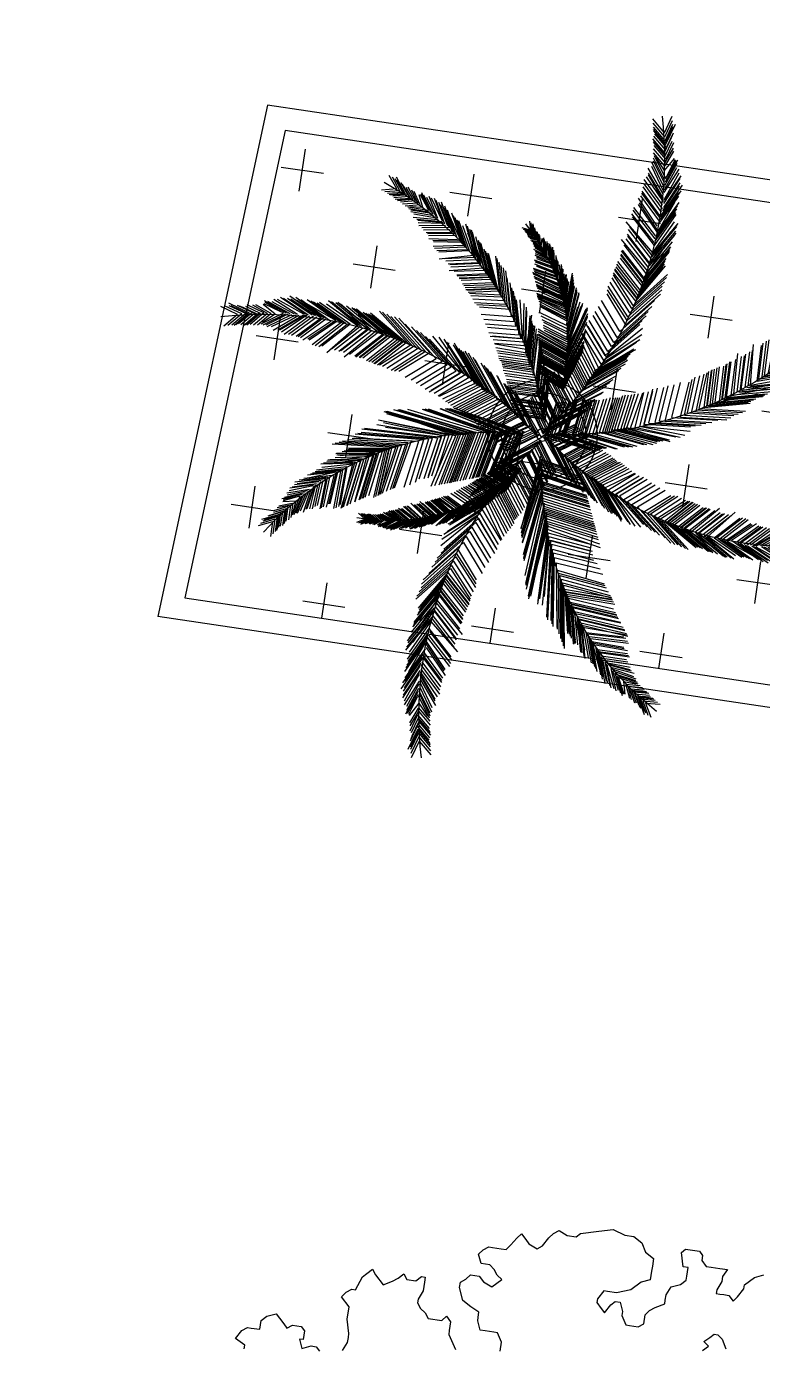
# Model space of a CAD drawing. Header units: millimetres. Extents: x 338 to 506, y 179 to 335.
# Drawn here: x 366.97 to 371.91, y 284.45 to 293.32 of the extents above; entities that cross this region are included whole.
import ezdxf

# ---------------------------------------------------------------- set-up
doc = ezdxf.new("R2010")
doc.units = ezdxf.units.MM
for name, color, linetype in [('ANDEN', 251, 'Continuous'), ('ARBOL-TOP', 3, 'Continuous'), ('FLOWRS', 64, 'Continuous'), ('MUROS', 32, 'Continuous'), ('POOL', 8, 'Continuous')]:
    doc.layers.add(name, color=color, linetype=linetype)

# ---------------------------------------------------------------- blocks, each defined once
blk = doc.blocks.new('*U891')
at = {"layer": 'ANDEN', "linetype": 'Continuous', "extrusion": (0, 0, -1)}
for points in [[(-63.1054, 138.5015), (-127.8045, 135.5458), (-109.6561, 135.5458)], [(-63.1054, 138.5015), (-81.2538, 138.5015), (-127.8045, 135.5458)]]:
    blk.add_solid(points, dxfattribs=at)
blk = doc.blocks.new('*X957')
at = {"color": 0}
for p, q in [((103.5516, 133.1064), (103.5516, 132.8207)), ((104.6946, 133.1064), (104.6946, 132.8207)), ((105.8376, 133.1064), (105.8376, 132.8207)), ((103.4088, 132.9636), (103.6945, 132.9636)), ((104.5518, 132.9636), (104.8375, 132.9636)), ((105.6948, 132.9636), (105.9805, 132.9636)), ((102.9801, 132.5349), (102.9801, 132.2492)), ((104.1231, 132.5349), (104.1231, 132.2492)), ((105.2661, 132.5349), (105.2661, 132.2492)), ((102.8841, 132.3921), (103.123, 132.3921)), ((103.9803, 132.3921), (104.266, 132.3921)), ((105.1233, 132.3921), (105.409, 132.3921)), ((103.5516, 131.9634), (103.5516, 131.6777)), ((104.6946, 131.9634), (104.6946, 131.6777)), ((105.8376, 131.9634), (105.8376, 131.6777)), ((103.4088, 131.8206), (103.6945, 131.8206)), ((104.5518, 131.8206), (104.8375, 131.8206)), ((105.6948, 131.8206), (105.9805, 131.8206)), ((102.9801, 131.3919), (102.9801, 131.1062)), ((104.1231, 131.3919), (104.1231, 131.1062)), ((105.2661, 131.3919), (105.2661, 131.1062)), ((102.8841, 131.2491), (103.123, 131.2491)), ((103.9803, 131.2491), (104.266, 131.2491)), ((105.1233, 131.2491), (105.409, 131.2491)), ((103.5516, 130.8204), (103.5516, 130.5347)), ((104.6946, 130.8204), (104.6946, 130.5347)), ((105.8376, 130.8204), (105.8376, 130.5347)), ((103.4088, 130.6776), (103.6945, 130.6776)), ((104.5518, 130.6776), (104.8375, 130.6776)), ((105.6948, 130.6776), (105.9805, 130.6776)), ((102.9801, 130.2489), (102.9801, 129.9632)), ((104.1231, 130.2489), (104.1231, 129.9632)), ((105.2661, 130.2489), (105.2661, 129.9632)), ((102.8841, 130.1061), (103.123, 130.1061)), ((103.9803, 130.1061), (104.266, 130.1061)), ((105.1233, 130.1061), (105.409, 130.1061)), ((103.5516, 129.6774), (103.5516, 129.3917)), ((104.6946, 129.6774), (104.6946, 129.3917)), ((103.4088, 129.5346), (103.6945, 129.5346))]:
    blk.add_line(p, q, dxfattribs=at)
blk = doc.blocks.new('I')
for p, q in [((0.0092, 0.0099), (0.036, -0.2109)), ((0.0093, 0), (0.2881, 0.0297)), ((0.0139, 0.0099), (0.0407, -0.2109)), ((0.0197, -0.0047), (0.2985, 0.025)), ((0.0243, 0.0052), (0.0511, -0.2156)), ((0.0375, 0.0024), (0.0643, -0.2185)), ((0.0427, -0.0097), (0.3215, 0.02)), ((0.0473, 0.0002), (0.0741, -0.2207)), ((0.0475, -0.0097), (0.3263, 0.02)), ((0.0786, -0.0201), (0.3574, 0.0096)), ((0.0843, -0.022), (0.3631, 0.0077)), ((0.0975, -0.0267), (0.3763, 0.003)), ((0.1041, -0.0286), (0.3829, 0.0011)), ((0.0624, -0.0046), (0.0892, -0.2254)), ((0.0832, -0.0102), (0.11, -0.231)), ((0.0888, -0.0121), (0.1157, -0.2329)), ((0.1087, -0.0187), (0.1355, -0.2395)), ((0.1098, -0.0314), (0.3886, -0.0017)), ((0.1143, -0.0215), (0.1412, -0.2424)), ((0.1228, -0.0234), (0.1497, -0.2443)), ((0.1294, -0.0253), (0.1563, -0.2461)), ((0.1655, -0.039), (0.4443, -0.0093)), ((0.17, -0.0291), (0.1886, -0.2561)), ((0.174, -0.0409), (0.4528, -0.0112)), ((0.1785, -0.031), (0.1971, -0.258)), ((0.1898, -0.0338), (0.2085, -0.2608)), ((0.2049, -0.0357), (0.2236, -0.2627)), ((0.2108, -0.0484), (0.4916, -0.031)), ((0.2153, -0.0385), (0.234, -0.2655)), ((0.2257, -0.0414), (0.2443, -0.2683)), ((0.2363, -0.055), (0.5171, -0.0376)), ((0.2408, -0.0451), (0.2594, -0.2721)), ((0.2457, -0.0578), (0.5266, -0.0405)), ((0.2503, -0.048), (0.2689, -0.2749)), ((0.2627, -0.0607), (0.5435, -0.0433)), ((0.2673, -0.0508), (0.2859, -0.2778)), ((0.2853, -0.0692), (0.5662, -0.0518)), ((0.2899, -0.0593), (0.3106, -0.2863)), ((0.3069, -0.0678), (0.3276, -0.2947)), ((0.3222, -0.088), (0.603, -0.0706)), ((0.3267, -0.0781), (0.3474, -0.3051)), ((0.3412, -0.0906), (0.6221, -0.0732)), ((0.3458, -0.0807), (0.3665, -0.3077)), ((0.3588, -0.0851), (0.3795, -0.312)), ((0.37, -0.0885), (0.3907, -0.3155)), ((0.3776, -0.1001), (0.6585, -0.0828)), ((0.3822, -0.0903), (0.4029, -0.3172)), ((0.3906, -0.1053), (0.6797, -0.0941)), ((0.3928, -0.1161), (0.6819, -0.1049)), ((0.3952, -0.0955), (0.4159, -0.3224)), ((0.3974, -0.1062), (0.4181, -0.3332)), ((0.4076, -0.123), (0.6966, -0.1118)), ((0.4121, -0.1132), (0.4328, -0.3401)), ((0.4249, -0.1282), (0.714, -0.117)), ((0.4295, -0.1184), (0.4501, -0.3453)), ((0.4457, -0.1343), (0.7347, -0.1231)), ((0.4502, -0.1244), (0.4709, -0.3514)), ((0.4613, -0.1421), (0.7503, -0.1309)), ((0.4658, -0.1322), (0.4865, -0.3592)), ((0.4777, -0.1508), (0.7565, -0.1211)), ((0.4823, -0.1409), (0.5091, -0.3658)), ((0.5047, -0.1519), (0.785, -0.157)), ((0.5066, -0.1495), (0.5334, -0.3745)), ((0.5326, -0.1591), (0.5389, -0.3778)), ((0.5301, -0.1624), (0.8105, -0.1605)), ((0.5564, -0.173), (0.8367, -0.1791)), ((0.5585, -0.1703), (0.5649, -0.3891)), ((0.5819, -0.1917), (0.5882, -0.4105)), ((0.5819, -0.1917), (0.8588, -0.2358)), ((0.5836, -0.1775), (0.8622, -0.2089)), ((0.5836, -0.1775), (0.8622, -0.2089)), ((0.5837, -0.1764), (0.59, -0.3951)), ((0.5837, -0.1764), (0.59, -0.3951)), ((0.6079, -0.2037), (0.6143, -0.4225)), ((0.6079, -0.2037), (0.8848, -0.2478)), ((0.644, -0.2157), (0.6504, -0.4345)), ((0.644, -0.2157), (0.9209, -0.2598)), ((0.6681, -0.2298), (0.6744, -0.4485)), ((0.6681, -0.2298), (0.945, -0.2738)), ((0.7022, -0.2438), (0.7085, -0.4626)), ((0.7022, -0.2438), (0.9791, -0.2879)), ((0.7363, -0.2658), (0.7426, -0.4846)), ((0.7363, -0.2658), (1.0132, -0.3099)), ((0.7876, -0.279), (0.7939, -0.4978)), ((0.7876, -0.279), (1.0645, -0.3231)), ((0.809, -0.2968), (0.8091, -0.5177)), ((0.809, -0.2968), (1.0859, -0.3409)), ((0.8233, -0.3137), (0.8234, -0.5345)), ((0.8233, -0.3137), (1.1002, -0.3578)), ((0.8479, -0.3281), (0.8481, -0.5489)), ((0.8479, -0.3281), (1.1248, -0.3721)), ((0.8726, -0.3435), (0.8727, -0.5643)), ((0.8726, -0.3435), (1.1494, -0.3875)), ((0.888, -0.3547), (0.8881, -0.5756)), ((0.888, -0.3547), (1.1648, -0.3988)), ((0.9152, -0.3676), (0.896, -0.5853)), ((0.9295, -0.3777), (0.9103, -0.5954)), ((0.9333, -0.3834), (0.9141, -0.6012)), ((0.9152, -0.3676), (1.1827, -0.4517)), ((0.9467, -0.3892), (0.9275, -0.6069)), ((0.9396, -0.3809), (1.1667, -0.4526)), ((0.9434, -0.3866), (1.1706, -0.4584)), ((0.9568, -0.3924), (1.184, -0.4641)), ((0.9601, -0.4006), (0.9409, -0.6184)), ((0.9735, -0.4102), (0.9543, -0.628)), ((0.9702, -0.4039), (1.1974, -0.4756)), ((0.9978, -0.4204), (0.9786, -0.6381)), ((0.9836, -0.4134), (1.2108, -0.4852)), ((1.0099, -0.4332), (0.9907, -0.6509)), ((1.0137, -0.437), (0.9945, -0.6547)), ((0.9978, -0.4204), (1.2174, -0.5177)), ((1.0271, -0.4523), (1.0079, -0.67)), ((1.0348, -0.4542), (1.0155, -0.6719)), ((1.02, -0.4364), (1.2471, -0.5081)), ((1.0238, -0.4402), (1.251, -0.5119)), ((1.0315, -0.4478), (1.2586, -0.5196)), ((1.0372, -0.4555), (1.2643, -0.5272)), ((1.0391, -0.4617), (1.2587, -0.5591)), ((1.0596, -0.4752), (1.0404, -0.693)), ((1.0449, -0.4574), (1.272, -0.5292)), ((1.0697, -0.4784), (1.2969, -0.5502)), ((1.0741, -0.4835), (1.0443, -0.7294)), ((1.0903, -0.5001), (1.071, -0.7178)), ((1.1075, -0.5077), (1.0883, -0.7255)), ((1.1113, -0.5192), (1.0921, -0.737)), ((1.1004, -0.5033), (1.3275, -0.5751)), ((1.1324, -0.5383), (1.1131, -0.7561)), ((1.1134, -0.5161), (1.3214, -0.6068)), ((1.1176, -0.511), (1.3447, -0.5827)), ((1.1214, -0.5224), (1.3486, -0.5942)), ((1.1615, -0.5591), (1.1252, -0.8037)), ((1.1477, -0.5498), (1.1285, -0.7676)), ((1.1425, -0.5416), (1.3696, -0.6133)), ((1.1578, -0.553), (1.3849, -0.6248)), ((1.1612, -0.56), (1.3725, -0.6458)), ((1.1943, -0.5903), (1.175, -0.8081)), ((1.2013, -0.6072), (1.182, -0.8249)), ((1.1943, -0.5903), (1.4056, -0.6761)), ((1.2185, -0.6225), (1.1993, -0.8402)), ((1.2114, -0.6104), (1.4098, -0.6898)), ((1.2319, -0.634), (1.2127, -0.8517)), ((1.2286, -0.6257), (1.427, -0.7051)), ((1.242, -0.6372), (1.4404, -0.7166)), ((1.251, -0.6474), (1.2471, -0.8517)), ((1.2601, -0.6518), (1.2561, -0.8562)), ((1.2601, -0.6518), (1.4395, -0.7455)), ((1.2611, -0.6506), (1.4596, -0.73)), ((1.2702, -0.6799), (1.2662, -0.8842)), ((1.2803, -0.6831), (1.4787, -0.7625)), ((1.2989, -0.699), (1.2873, -0.8881)), ((1.3123, -0.7086), (1.3007, -0.8976)), ((1.3195, -0.7184), (1.3079, -0.9075)), ((1.309, -0.7022), (1.5074, -0.7816)), ((1.3195, -0.7184), (1.5338, -0.8065)), ((1.3224, -0.7118), (1.4883, -0.7835)), ((1.3243, -0.7156), (1.4902, -0.7873)), ((1.3391, -0.7372), (1.3275, -0.9263)), ((1.3544, -0.7506), (1.3428, -0.9397)), ((1.3492, -0.7405), (1.5151, -0.8122)), ((1.3678, -0.7717), (1.3562, -0.9607)), ((1.3645, -0.7538), (1.5304, -0.8256)), ((1.3812, -0.7831), (1.3772, -0.9665)), ((1.3779, -0.7749), (1.5438, -0.8466)), ((1.3869, -0.7908), (1.3945, -0.9703)), ((1.3913, -0.7864), (1.5572, -0.8581)), ((1.3933, -0.7993), (1.4009, -0.9788)), ((1.397, -0.794), (1.5578, -0.8798)), ((1.4061, -0.8252), (1.4136, -1.0047)), ((1.4161, -0.8284), (1.5693, -0.8989)), ((1.4175, -0.8386), (1.4385, -1.0028)), ((1.4276, -0.8418), (1.5629, -0.9148)), ((1.4328, -0.8597), (1.4538, -1.0239)), ((1.4429, -0.8629), (1.5782, -0.9359)), ((1.4482, -0.875), (1.4653, -1.0239)), ((1.4582, -0.8782), (1.5935, -0.9512)), ((1.4577, -0.8903), (1.4749, -1.0392)), ((1.4678, -0.8935), (1.5829, -0.9528)), ((1.4692, -0.8979), (1.4863, -1.0468)), ((1.4793, -0.9011), (1.5796, -0.9616)), ((1.49, -0.9398), (1.4892, -1.0331)), ((1.49, -0.9398), (1.5796, -0.9691)), ((1.5068, -0.9581), (1.4926, -1.0667)), ((1.5189, -0.9779), (1.5048, -1.0865)), ((1.5106, -0.9619), (1.6013, -1.0082)), ((1.5189, -0.9779), (1.6096, -1.0241)), ((1.5342, -0.9932), (1.5201, -1.1018)), ((1.5419, -1.0123), (1.5277, -1.1209)), ((1.5471, -1.0186), (1.5329, -1.1272)), ((1.5342, -0.9932), (1.6287, -1.0522)), ((1.5496, -1.0314), (1.5354, -1.14)), ((1.5419, -1.0123), (1.6262, -1.0649)), ((1.5629, -1.041), (1.5488, -1.1496)), ((1.5496, -1.0314), (1.6338, -1.0841)), ((1.5629, -1.041), (1.6472, -1.0936)), ((1.5744, -1.0505), (1.5603, -1.1591)), ((1.5792, -1.0677), (1.5651, -1.1763)), ((1.5821, -1.0773), (1.5679, -1.1859)), ((1.5744, -1.0505), (1.6587, -1.1032)), ((1.5897, -1.0888), (1.5756, -1.1974)), ((1.5792, -1.0677), (1.6978, -1.1399)), ((1.5821, -1.0773), (1.6766, -1.1363)), ((1.6012, -1.1098), (1.5871, -1.2184)), ((1.5897, -1.0888), (1.6842, -1.1478)), ((1.6012, -1.1098), (1.6957, -1.1688)), ((1.6127, -1.1328), (1.5985, -1.2414)), ((1.6127, -1.1328), (1.7072, -1.1918))]:
    blk.add_line(p, q)
for points in [[(-0.0098, 0.0135), (0.315, 0.0294)], [(0.0283, 0.0038), (0.3531, 0.0196)]]:
    blk.add_lwpolyline(points)
blk.add_arc((-0.3466, -2.2061), 2.2298, 26.10659, 80.93961)
blk = doc.blocks.new('U')
for p, q in [((0.0084, 0.0004), (-0.0406, -0.0994)), ((0.0182, -0.0105), (-0.0534, -0.1562)), ((0.0217, -0.0141), (-0.0505, -0.1611)), ((0.0268, -0.0202), (-0.0462, -0.1686)), ((0.0339, -0.0283), (-0.0402, -0.179)), ((0.0104, -0.0009), (-0.0387, -0.1007)), ((0.0358, -0.0306), (-0.0386, -0.1818)), ((0.0135, -0.0057), (-0.0356, -0.1055)), ((0.0423, -0.0388), (-0.0329, -0.1917)), ((0.0439, -0.0415), (-0.0313, -0.1944)), ((0.0469, -0.0446), (-0.0288, -0.1987)), ((0.0492, -0.0472), (-0.0269, -0.202)), ((0.0058, -0.0038), (0.1307, -0.0675)), ((0.0089, -0.0086), (0.1337, -0.0723)), ((0.0171, -0.017), (0.2397, -0.1306)), ((0.0191, -0.0183), (0.2401, -0.131)), ((0.0293, -0.0312), (0.251, -0.1443)), ((0.0312, -0.0335), (0.253, -0.1467)), ((0.0354, -0.0391), (0.2579, -0.1526)), ((0.0377, -0.0417), (0.26, -0.1551)), ((0.0393, -0.0444), (0.2627, -0.1584)), ((0.0651, -0.0599), (-0.0191, -0.2155)), ((0.0682, -0.063), (-0.0166, -0.2198)), ((0.0722, -0.0673), (-0.0134, -0.2254)), ((0.078, -0.0722), (-0.009, -0.2329)), ((0.0815, -0.0762), (-0.006, -0.2381)), ((0.0851, -0.0802), (-0.0031, -0.2432)), ((0.0904, -0.0859), (0.0013, -0.2507)), ((0.0936, -0.0897), (0.004, -0.2554)), ((0.0999, -0.0955), (0.0089, -0.2639)), ((0.0605, -0.0628), (0.2735, -0.1714)), ((0.0636, -0.0659), (0.2757, -0.1741)), ((0.0769, -0.0791), (0.3034, -0.2076)), ((0.0858, -0.0888), (0.3108, -0.2164)), ((0.089, -0.0926), (0.3138, -0.2201)), ((0.1071, -0.1053), (0.0163, -0.2767)), ((0.1119, -0.1135), (0.0211, -0.285)), ((0.1174, -0.1232), (0.0266, -0.2946)), ((0.1247, -0.1295), (0.0322, -0.3042)), ((0.1289, -0.1349), (0.0359, -0.3106)), ((0.1327, -0.1394), (0.0391, -0.3161)), ((0.1373, -0.1435), (0.0426, -0.3222)), ((0.0953, -0.0984), (0.3173, -0.2243)), ((0.1025, -0.1082), (0.3524, -0.2658)), ((0.1128, -0.1261), (0.3714, -0.2887)), ((0.12, -0.1324), (0.3747, -0.2928)), ((0.1327, -0.1463), (0.3853, -0.3055)), ((0.1413, -0.1492), (0.0463, -0.3286)), ((0.1393, -0.1543), (0.0467, -0.3292)), ((0.1436, -0.1612), (0.0508, -0.3364)), ((0.1494, -0.1681), (0.0558, -0.345)), ((0.1565, -0.1763), (0.0617, -0.3553)), ((0.1609, -0.1839), (0.0661, -0.3628)), ((0.1654, -0.192), (0.0741, -0.3767)), ((0.1347, -0.1572), (0.3968, -0.3281)), ((0.1367, -0.1521), (0.3759, -0.2951)), ((0.139, -0.1641), (0.404, -0.3367)), ((0.1448, -0.171), (0.3851, -0.3272)), ((0.1519, -0.1792), (0.3917, -0.3351)), ((0.1563, -0.1868), (0.2804, -0.261)), ((0.1608, -0.1949), (0.4001, -0.332)), ((0.1732, -0.2022), (0.0811, -0.3886)), ((0.1815, -0.2133), (0.1008, -0.3499)), ((0.1893, -0.2251), (0.1086, -0.3617)), ((0.1932, -0.2405), (0.1125, -0.377)), ((0.1982, -0.2345), (0.1174, -0.3711)), ((0.1982, -0.2345), (0.1174, -0.3711)), ((0.1718, -0.2027), (0.3845, -0.3657)), ((0.1796, -0.2141), (0.3942, -0.3741)), ((0.1877, -0.2257), (0.3754, -0.3659)), ((0.1932, -0.2405), (0.4051, -0.4322)), ((0.1978, -0.235), (0.3567, -0.3713)), ((0.1978, -0.235), (0.385, -0.3895)), ((0.2009, -0.2526), (0.1201, -0.3892)), ((0.2189, -0.28), (0.1314, -0.4231)), ((0.2127, -0.2675), (0.132, -0.4041)), ((0.2009, -0.2526), (0.4094, -0.4414)), ((0.2127, -0.2675), (0.4017, -0.4514)), ((0.2189, -0.28), (0.4073, -0.4633)), ((0.2294, -0.2952), (0.1379, -0.4448)), ((0.2377, -0.3137), (0.1443, -0.4663)), ((0.2555, -0.3332), (0.1666, -0.4948)), ((0.2294, -0.2952), (0.412, -0.4732)), ((0.2377, -0.3137), (0.4044, -0.4856)), ((0.2555, -0.3332), (0.4072, -0.4915)), ((0.2596, -0.3465), (0.1686, -0.5014)), ((0.261, -0.3575), (0.1713, -0.5103)), ((0.2674, -0.3702), (0.1759, -0.5258)), ((0.2735, -0.3834), (0.1806, -0.5412)), ((0.2596, -0.3465), (0.415, -0.5081)), ((0.261, -0.3575), (0.423, -0.5251)), ((0.2674, -0.3702), (0.4287, -0.5372)), ((0.2735, -0.3834), (0.435, -0.5505)), ((0.2848, -0.4052), (0.1824, -0.5473)), ((0.2769, -0.3924), (0.1835, -0.5509)), ((0.288, -0.4133), (0.185, -0.5561)), ((0.2881, -0.4168), (0.1858, -0.5587)), ((0.2921, -0.4228), (0.1882, -0.5668)), ((0.2946, -0.4313), (0.1908, -0.5752)), ((0.2976, -0.439), (0.2071, -0.5849)), ((0.2769, -0.3924), (0.4398, -0.5608)), ((0.2848, -0.4052), (0.3919, -0.5301)), ((0.2914, -0.4174), (0.3849, -0.5261)), ((0.2914, -0.4209), (0.385, -0.5296)), ((0.2955, -0.4269), (0.389, -0.5356)), ((0.2979, -0.4354), (0.3915, -0.5441)), ((0.305, -0.4498), (0.2115, -0.5995)), ((0.3065, -0.4585), (0.2138, -0.6073)), ((0.3071, -0.4611), (0.2146, -0.6097)), ((0.3085, -0.4712), (0.2172, -0.6183)), ((0.3112, -0.4741), (0.2185, -0.6229)), ((0.3009, -0.4431), (0.3945, -0.5518)), ((0.305, -0.4498), (0.3884, -0.5672)), ((0.3099, -0.4626), (0.4035, -0.5713)), ((0.3105, -0.4652), (0.404, -0.574)), ((0.311, -0.4784), (0.3764, -0.5792)), ((0.3116, -0.4705), (0.3982, -0.5751)), ((0.3119, -0.4753), (0.3944, -0.5716)), ((0.3146, -0.4782), (0.397, -0.5744)), ((0.3159, -0.4897), (0.2232, -0.6384)), ((0.3197, -0.4971), (0.2237, -0.6401)), ((0.3219, -0.5085), (0.229, -0.6576)), ((0.3271, -0.5164), (0.2321, -0.668)), ((0.3255, -0.5222), (0.2329, -0.6709)), ((0.3291, -0.536), (0.2369, -0.6841)), ((0.3192, -0.4938), (0.3948, -0.5859)), ((0.3253, -0.5126), (0.4008, -0.6047)), ((0.3272, -0.5215), (0.3896, -0.6163)), ((0.3289, -0.5263), (0.4044, -0.6184)), ((0.3304, -0.5205), (0.4059, -0.6126)), ((0.3356, -0.5526), (0.2385, -0.6893)), ((0.3324, -0.545), (0.2398, -0.6936)), ((0.3392, -0.5837), (0.2508, -0.6946)), ((0.3408, -0.5747), (0.2525, -0.6856)), ((0.3325, -0.5401), (0.408, -0.6322)), ((0.3353, -0.5529), (0.4003, -0.6466)), ((0.3357, -0.5491), (0.4113, -0.6412)), ((0.3408, -0.5747), (0.4059, -0.6683)), ((0.3422, -0.5948), (0.2539, -0.7057)), ((0.3447, -0.6032), (0.2564, -0.7141)), ((0.3482, -0.6329), (0.2782, -0.7313)), ((0.349, -0.6141), (0.2791, -0.7124)), ((0.3516, -0.6184), (0.2817, -0.7168)), ((0.3425, -0.5878), (0.4039, -0.6752)), ((0.3456, -0.5989), (0.407, -0.6863)), ((0.348, -0.6073), (0.4095, -0.6948)), ((0.3516, -0.6184), (0.4012, -0.7066)), ((0.3524, -0.6182), (0.4138, -0.7056)), ((0.355, -0.6488), (0.286, -0.7386)), ((0.358, -0.6564), (0.289, -0.7463)), ((0.3583, -0.6625), (0.2894, -0.7524)), ((0.3614, -0.6758), (0.3049, -0.7518)), ((0.3515, -0.637), (0.413, -0.7245)), ((0.3583, -0.6529), (0.4198, -0.7403)), ((0.3583, -0.6625), (0.424, -0.7579)), ((0.3611, -0.6627), (0.411, -0.738)), ((0.3613, -0.6605), (0.4112, -0.7359)), ((0.3647, -0.6799), (0.4146, -0.7552)), ((0.364, -0.698), (0.3075, -0.774)), ((0.3641, -0.6855), (0.3076, -0.7616)), ((0.3665, -0.7065), (0.3148, -0.7822)), ((0.3654, -0.7309), (0.3195, -0.8081)), ((0.3668, -0.7113), (0.3209, -0.7885)), ((0.3671, -0.7166), (0.3213, -0.7938)), ((0.3673, -0.7021), (0.4172, -0.7775)), ((0.3675, -0.6896), (0.4174, -0.765)), ((0.3698, -0.7106), (0.4197, -0.7859)), ((0.3701, -0.7154), (0.4141, -0.7952)), ((0.3665, -0.7396), (0.3305, -0.8141)), ((0.3672, -0.7526), (0.3311, -0.8271)), ((0.3693, -0.7722), (0.3358, -0.8393)), ((0.3694, -0.7632), (0.336, -0.8303)), ((0.372, -0.7786), (0.3385, -0.8456)), ((0.3687, -0.735), (0.4136, -0.8063)), ((0.3699, -0.7437), (0.4066, -0.8113)), ((0.3706, -0.7567), (0.4073, -0.8243)), ((0.3726, -0.7763), (0.4046, -0.8326)), ((0.3728, -0.7673), (0.4095, -0.8349)), ((0.3753, -0.7827), (0.4008, -0.8354)), ((0.371, -0.8257), (0.3354, -0.8673)), ((0.3713, -0.8141), (0.3357, -0.8557)), ((0.3693, -0.8018), (0.3435, -0.8407)), ((0.3693, -0.8018), (0.3988, -0.8385)), ((0.371, -0.8257), (0.3963, -0.8698)), ((0.3719, -0.8167), (0.3972, -0.8609)), ((0.3692, -0.8564), (0.3336, -0.8981)), ((0.3712, -0.8463), (0.3356, -0.888)), ((0.3717, -0.8504), (0.3361, -0.892)), ((0.3717, -0.8798), (0.3361, -0.9214)), ((0.3722, -0.8641), (0.3366, -0.9057)), ((0.3732, -0.8362), (0.3376, -0.8779)), ((0.3744, -0.8712), (0.3388, -0.9129)), ((0.3692, -0.8564), (0.3901, -0.9015)), ((0.3712, -0.8463), (0.3921, -0.8914)), ((0.3717, -0.8798), (0.4016, -0.9423)), ((0.3722, -0.8641), (0.3931, -0.9092)), ((0.3732, -0.8362), (0.3967, -0.8868)), ((0.3744, -0.8712), (0.3953, -0.9163)), ((0.368, -0.9161), (0.3324, -0.9578)), ((0.3694, -0.9034), (0.3338, -0.945)), ((0.3703, -0.8846), (0.3347, -0.9262)), ((0.3704, -0.8914), (0.3348, -0.9331)), ((0.368, -0.9161), (0.3914, -0.9667)), ((0.3694, -0.9034), (0.3929, -0.9539)), ((0.3703, -0.8846), (0.3937, -0.9351)), ((0.3704, -0.8914), (0.3938, -0.942))]:
    blk.add_line(p, q)
for points in [[(0.0015, 0.0071), (0.2423, -0.1337)], [(0.0148, -0.0074), (0.253, -0.1467)]]:
    blk.add_lwpolyline(points)
blk.add_arc((-0.7458, -0.8306), 1.1149, 352.9992, 47.8322)
blk = doc.blocks.new('TREE-NAK')
at = {"layer": 'FLOWRS'}
for centre, radius in [((0.0099, 0.0053), 0.3334), ((0.0134, 0.0156), 0.2583), ((0.0099, 0.0053), 0.0377)]:
    blk.add_circle(centre, radius, dxfattribs=at)
at = {"layer": 'FLOWRS', "color": 88}
for name, p, xscale, yscale, zscale, rotation in [('U', (-0.0663, 0.1189), 1.636073743442523, 1.636073743442523, 1.636073743442523, 167.9791529592173), ('I', (0.0204, 0.0255), 0.8941973647225171, 0.8941973647225171, 0.8941973647225171, 90)]:
    blk.add_blockref(name, p, dxfattribs=dict(at, xscale=xscale, yscale=yscale, zscale=zscale, rotation=rotation))
at = {"layer": 'FLOWRS'}
for p, rotation in [((-0.0086, 0.0298), 180), ((0.017, 0.0079), 44.99999999999999), ((-0.0166, 0.0053), 270)]:
    blk.add_blockref('I', p, dxfattribs=dict(at, rotation=rotation))
for name, p, xscale, yscale, zscale, rotation in [('I', (-0.216, 0.1007), -0.5, 0.5, 0.5000000000000001, 339.3524332626832), ('U', (-0.0794, -0.0569), 1.636073743442522, 1.636073743442522, 1.636073743442522, 261.6572137974608), ('I', (0.0598, -0.0619), 0.8440746508777872, 0.8440746508777872, 0.8440746508777872, 305.5439400633034)]:
    blk.add_blockref(name, p, dxfattribs=dict(at, xscale=xscale, yscale=yscale, zscale=zscale, rotation=rotation))
for name, p in [('I', (0.008, -0.0027)), ('U', (0.2533, -0.1589))]:
    blk.add_blockref(name, p, dxfattribs=at)
blk = doc.blocks.new('ARBOLITO')
at = {"linetype": 'ByBlock'}
for points in [[(461.9388, 69.5226), (461.9388, 69.5288), (461.9221, 69.5371), (461.9305, 69.5517), (461.9388, 69.5579), (461.945, 69.5579), (461.9595, 69.5579), (461.9595, 69.5724), (461.9679, 69.5807), (461.9824, 69.587), (461.9886, 69.5807), (461.997, 69.5724), (462.0032, 69.5662), (462.0115, 69.5724), (462.026, 69.5724), (462.0323, 69.5662), (462.0323, 69.5517), (462.026, 69.5517), (462.0323, 69.5371), (462.0468, 69.5433), (462.0551, 69.5433), (462.0614, 69.5371)], [(462.0988, 69.5433), (462.105, 69.5579), (462.105, 69.5662), (462.105, 69.5724), (462.0988, 69.5953), (462.0988, 69.6161), (462.0842, 69.6306), (462.0905, 69.6389), (462.0988, 69.6452), (462.105, 69.6452), (462.1133, 69.668), (462.1195, 69.6742), (462.1279, 69.6826), (462.1341, 69.6742), (462.1486, 69.6597), (462.1632, 69.668), (462.1715, 69.6742), (462.1798, 69.6826), (462.186, 69.6742), (462.2006, 69.6742), (462.2089, 69.6826), (462.2151, 69.6826), (462.2151, 69.6742), (462.2151, 69.6597), (462.2089, 69.6452), (462.2089, 69.6389), (462.2151, 69.6306), (462.2234, 69.6244), (462.2297, 69.6161), (462.2525, 69.6161), (462.2588, 69.6244), (462.2671, 69.6161), (462.2671, 69.6015), (462.2671, 69.5953), (462.2816, 69.5724)], [(462.3543, 69.5807), (462.3543, 69.5953), (462.346, 69.6098), (462.3398, 69.6098), (462.3253, 69.6098), (462.3169, 69.6098), (462.3107, 69.6244), (462.3107, 69.6306), (462.3107, 69.6389), (462.2962, 69.6452), (462.2816, 69.6535), (462.2733, 69.6742), (462.2733, 69.6826), (462.2816, 69.6888), (462.2879, 69.6971), (462.3024, 69.6971), (462.3107, 69.6888), (462.3253, 69.6826), (462.3398, 69.6971), (462.3315, 69.7033), (462.3253, 69.7117), (462.3169, 69.7179), (462.3024, 69.7179), (462.2962, 69.7324), (462.3024, 69.7407), (462.3107, 69.747), (462.3169, 69.747), (462.3315, 69.747), (462.3398, 69.747), (462.346, 69.7553), (462.3543, 69.7678), (462.3606, 69.7761), (462.3689, 69.7678), (462.3751, 69.7615), (462.3897, 69.7553), (462.398, 69.7615), (462.4063, 69.7761), (462.4125, 69.7844), (462.4208, 69.7906), (462.4354, 69.7844), (462.4499, 69.7844), (462.4562, 69.7906), (462.4853, 69.7989), (462.5081, 69.8052), (462.5289, 69.7989), (462.5434, 69.7989), (462.558, 69.7906), (462.5663, 69.7761), (462.5808, 69.7678), (462.5808, 69.7553), (462.5808, 69.747), (462.5808, 69.7324), (462.5663, 69.7262), (462.5517, 69.7117), (462.5289, 69.7033), (462.5143, 69.7033), (462.5081, 69.7033), (462.4998, 69.6888), (462.4998, 69.6826), (462.5081, 69.6742), (462.5143, 69.668), (462.5227, 69.6826), (462.5289, 69.6888), (462.5372, 69.6888), (462.5434, 69.6742), (462.5434, 69.668), (462.5517, 69.6535), (462.558, 69.6535), (462.5725, 69.6535), (462.5808, 69.6597), (462.5808, 69.6742), (462.5871, 69.6826), (462.5954, 69.6888), (462.6099, 69.6971), (462.6099, 69.7033), (462.6099, 69.7117), (462.6162, 69.7262), (462.6307, 69.7324), (462.639, 69.7407), (462.639, 69.747), (462.639, 69.7615), (462.6307, 69.7615), (462.6245, 69.7844), (462.6307, 69.7906), (462.6536, 69.7906), (462.6598, 69.7844), (462.6598, 69.7761), (462.6681, 69.7678), (462.6764, 69.7678), (462.691, 69.7678), (462.7034, 69.7678), (462.6972, 69.7553), (462.6972, 69.747), (462.691, 69.7324), (462.691, 69.7262), (462.6972, 69.7262), (462.7034, 69.7262), (462.7117, 69.7262), (462.7201, 69.7179), (462.7263, 69.7262), (462.7346, 69.7407), (462.7346, 69.747), (462.7491, 69.7615), (462.7637, 69.7678)], [(461.9388, 69.5226), (461.9388, 69.5288), (461.9221, 69.5371), (461.9305, 69.5517), (461.9388, 69.5579), (461.945, 69.5579), (461.9595, 69.5579), (461.9595, 69.5724), (461.9679, 69.5807), (461.9824, 69.587), (461.9886, 69.5807), (461.997, 69.5724), (462.0032, 69.5662), (462.0115, 69.5724), (462.026, 69.5724), (462.0323, 69.5662), (462.0323, 69.5517), (462.026, 69.5517), (462.0323, 69.5371), (462.0468, 69.5433), (462.0551, 69.5433), (462.0614, 69.5371)], [(462.0988, 69.5433), (462.105, 69.5579), (462.105, 69.5662), (462.105, 69.5724), (462.0988, 69.5953), (462.0988, 69.6161), (462.0842, 69.6306), (462.0905, 69.6389), (462.0988, 69.6452), (462.105, 69.6452), (462.1133, 69.668), (462.1195, 69.6742), (462.1279, 69.6826), (462.1341, 69.6742), (462.1486, 69.6597), (462.1632, 69.668), (462.1715, 69.6742), (462.1798, 69.6826), (462.186, 69.6742), (462.2006, 69.6742), (462.2089, 69.6826), (462.2151, 69.6826), (462.2151, 69.6742), (462.2151, 69.6597), (462.2089, 69.6452), (462.2089, 69.6389), (462.2151, 69.6306), (462.2234, 69.6244), (462.2297, 69.6161), (462.2525, 69.6161), (462.2588, 69.6244), (462.2671, 69.6161), (462.2671, 69.6015), (462.2671, 69.5953), (462.2816, 69.5724)], [(462.3543, 69.5807), (462.3543, 69.5953), (462.346, 69.6098), (462.3398, 69.6098), (462.3253, 69.6098), (462.3169, 69.6098), (462.3107, 69.6244), (462.3107, 69.6306), (462.3107, 69.6389), (462.2962, 69.6452), (462.2816, 69.6535), (462.2733, 69.6742), (462.2733, 69.6826), (462.2816, 69.6888), (462.2879, 69.6971), (462.3024, 69.6971), (462.3107, 69.6888), (462.3253, 69.6826), (462.3398, 69.6971), (462.3315, 69.7033), (462.3253, 69.7117), (462.3169, 69.7179), (462.3024, 69.7179), (462.2962, 69.7324), (462.3024, 69.7407), (462.3107, 69.747), (462.3169, 69.747), (462.3315, 69.747), (462.3398, 69.747), (462.346, 69.7553), (462.3543, 69.7678), (462.3606, 69.7761), (462.3689, 69.7678), (462.3751, 69.7615), (462.3897, 69.7553), (462.398, 69.7615), (462.4063, 69.7761), (462.4125, 69.7844), (462.4208, 69.7906), (462.4354, 69.7844), (462.4499, 69.7844), (462.4562, 69.7906), (462.4853, 69.7989), (462.5081, 69.8052), (462.5289, 69.7989), (462.5434, 69.7989), (462.558, 69.7906), (462.5663, 69.7761), (462.5808, 69.7678), (462.5808, 69.7553), (462.5808, 69.747), (462.5808, 69.7324), (462.5663, 69.7262), (462.5517, 69.7117), (462.5289, 69.7033), (462.5143, 69.7033), (462.5081, 69.7033), (462.4998, 69.6888), (462.4998, 69.6826), (462.5081, 69.6742), (462.5143, 69.668), (462.5227, 69.6826), (462.5289, 69.6888), (462.5372, 69.6888), (462.5434, 69.6742), (462.5434, 69.668), (462.5517, 69.6535), (462.558, 69.6535), (462.5725, 69.6535), (462.5808, 69.6597), (462.5808, 69.6742), (462.5871, 69.6826), (462.5954, 69.6888), (462.6099, 69.6971), (462.6099, 69.7033), (462.6099, 69.7117), (462.6162, 69.7262), (462.6307, 69.7324), (462.639, 69.7407), (462.639, 69.747), (462.639, 69.7615), (462.6307, 69.7615), (462.6245, 69.7844), (462.6307, 69.7906), (462.6536, 69.7906), (462.6598, 69.7844), (462.6598, 69.7761), (462.6681, 69.7678), (462.6764, 69.7678), (462.691, 69.7678), (462.7034, 69.7678), (462.6972, 69.7553), (462.6972, 69.747), (462.691, 69.7324), (462.691, 69.7262), (462.6972, 69.7262), (462.7034, 69.7262), (462.7117, 69.7262), (462.7201, 69.7179), (462.7263, 69.7262), (462.7346, 69.7407), (462.7346, 69.747), (462.7491, 69.7615), (462.7637, 69.7678)], [(462.6827, 69.6306), (462.691, 69.6389), (462.6827, 69.6452), (462.691, 69.6535), (462.6972, 69.6597), (462.7034, 69.6597), (462.7117, 69.6535), (462.7201, 69.6389)], [(462.6827, 69.6306), (462.691, 69.6389), (462.6827, 69.6452), (462.691, 69.6535), (462.6972, 69.6597), (462.7034, 69.6597), (462.7117, 69.6535), (462.7201, 69.6389)]]:
    blk.add_lwpolyline(points, dxfattribs=at)
blk = doc.blocks.new('A$C7152A42C')
at = {"layer": 'ANDEN'}
for p, q in [((106.23484, 133.25799), (102.73412, 133.48026)), ((102.73412, 123.85105), (102.73412, 133.48026)), ((106.23484, 123.85105), (106.23484, 133.25799))]:
    blk.add_line(p, q, dxfattribs=at)
blk.add_lwpolyline([(107.08484, 109.00105), (107.08484, 113.70105), (106.08484, 113.70105), (106.08484, 119.00105), (107.08484, 119.00105), (107.08484, 123.70105), (106.08484, 123.70105), (106.08484, 133.11721), (102.88412, 133.32043), (102.88412, 123.70105), (101.88412, 123.70105), (101.88412, 119.00105), (102.88412, 119.00105), (102.88412, 113.70105), (101.88412, 113.70105), (101.88412, 109.00105)], close=True, dxfattribs=at)
at = {"layer": 'ANDEN', "linetype": 'Continuous'}
blk.add_blockref('*U891', (0, 0), dxfattribs=at)
at = {"layer": 'ANDEN', "color": 85, "linetype": 'Continuous'}
blk.add_blockref('*X957', (0, 0), dxfattribs=at)
at = {"layer": 'ARBOL-TOP', "color": 3, "linetype": 'ByBlock', "xscale": 4.090679926752369, "yscale": 4.090679926752369, "zscale": 4.090679926752369, "rotation": 270}
blk.add_blockref('ARBOLITO', (-186.43523, 2021.82862), dxfattribs=at)
at = {"layer": 'POOL', "xscale": -1.107187129250961, "yscale": 1.107187129250961, "zscale": 1.107187129250961, "rotation": 131.1906638035006}
blk.add_blockref('TREE-NAK', (104.31556, 131.12145), dxfattribs=at)

msp = doc.modelspace()

# ---------------------------------------------------------------- block references
at = {"layer": 'MUROS', "color": 32, "rotation": 81.53046525965426}
msp.add_blockref('A$C7152A42C', (484.7482, 168.0844), dxfattribs=at)

doc.saveas('drawing.dxf')
